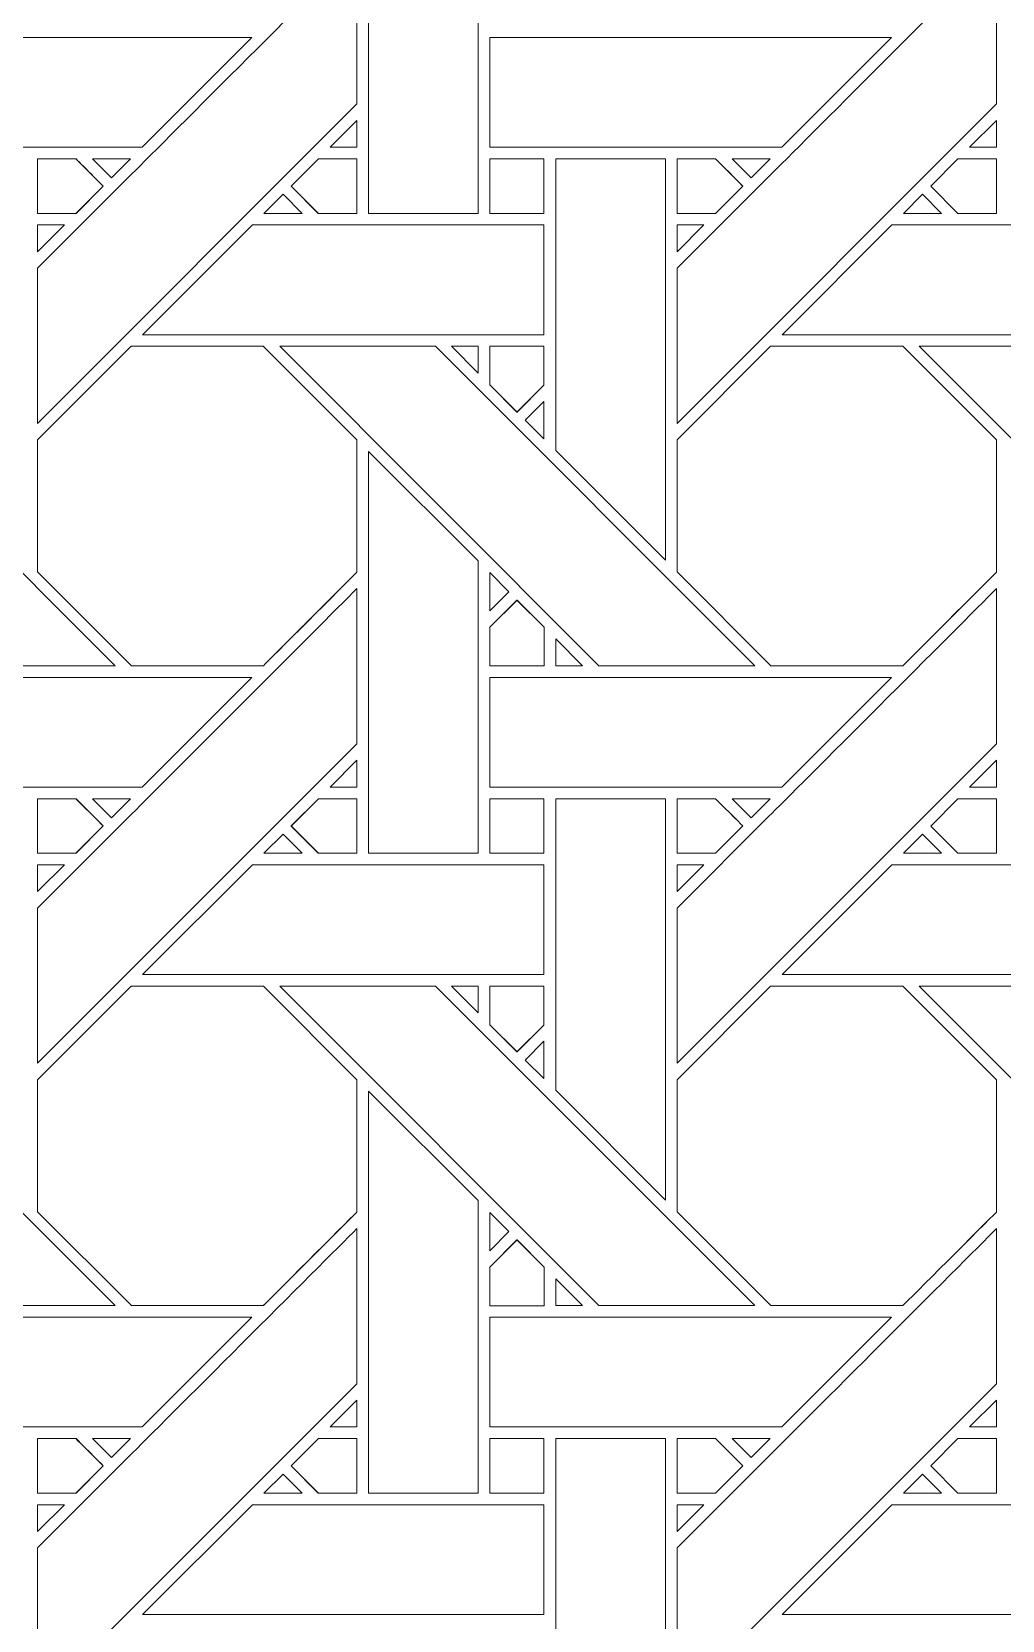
# Model space of a CAD drawing. Header units: inches. Extents: x 2.4 to 22.4, y -0.9 to 19.1.
# Drawn here: x 5.022 to 6.462, y 4.122 to 6.477 of the extents above; entities that cross this region are included whole.
import ezdxf

# ---------------------------------------------------------------- set-up
doc = ezdxf.new("R2010")
doc.units = ezdxf.units.IN
doc.header["$MEASUREMENT"] = 0
doc.layers.add('Design', color=7, linetype='Continuous', lineweight=0)

msp = doc.modelspace()

# ---------------------------------------------------------------- linework, layer by layer
at = {"layer": 'Design'}
for points, knots in [([(2.3829, 19.0948), (2.3829, 19.0948), (2.3829, -0.9052), (2.3829, -0.9052), (2.3829, -0.9052), (22.3829, -0.9052), (22.3829, -0.9052), (22.3829, -0.9052), (22.3829, 19.0948), (22.3829, 19.0948), (22.3829, 19.0948), (2.3829, 19.0948), (2.3829, 19.0948)], [0, 0, 0, 0, 1, 1, 1, 2, 2, 2, 3, 3, 3, 4, 4, 4, 4]), ([(3.3653, 18.1123), (3.3653, 18.1123), (3.3653, 0.0772), (3.3653, 0.0772), (3.3653, 0.0772), (21.4004, 0.0772), (21.4004, 0.0772), (21.4004, 0.0772), (21.4004, 18.1123), (21.4004, 18.1123), (21.4004, 18.1123), (3.3653, 18.1123), (3.3653, 18.1123)], [0, 0, 0, 0, 1, 1, 1, 2, 2, 2, 3, 3, 3, 4, 4, 4, 4]), ([(5.6841, 6.2082), (5.6841, 6.2082), (5.5214, 6.2082), (5.5214, 6.2082), (5.5214, 6.2082), (5.5214, 6.8041), (5.5214, 6.8041), (5.5214, 6.8041), (5.6841, 6.6419), (5.6841, 6.6419), (5.6841, 6.6419), (5.6841, 6.2082), (5.6841, 6.2082)], [0, 0, 0, 0, 1, 1, 1, 2, 2, 2, 3, 3, 3, 4, 4, 4, 4]), ([(5.1661, 6.2624), (5.2074, 6.3035), (5.4477, 6.5439), (5.5042, 6.6005), (5.5042, 6.6005), (5.5042, 6.3705), (5.5042, 6.3705), (5.5042, 6.3705), (5.0306, 5.8968), (5.0306, 5.8968), (5.0306, 5.8968), (5.0306, 6.1269), (5.0306, 6.1269), (5.0306, 6.1269), (5.1661, 6.2624), (5.1661, 6.2624)], [0, 0, 0, 0, 1, 1, 1, 2, 2, 2, 3, 3, 3, 4, 4, 4, 5, 5, 5, 5]), ([(6.1159, 6.2635), (6.1652, 6.3125), (6.3975, 6.545), (6.453, 6.6005), (6.453, 6.6005), (6.453, 6.3705), (6.453, 6.3705), (6.453, 6.3705), (5.9793, 5.8968), (5.9793, 5.8968), (5.9793, 5.8968), (5.9793, 6.1269), (5.9793, 6.1269), (5.9793, 6.1269), (6.1159, 6.2635), (6.1159, 6.2635)], [0, 0, 0, 0, 1, 1, 1, 2, 2, 2, 3, 3, 3, 4, 4, 4, 5, 5, 5, 5]), ([(4.7527, 6.3063), (4.7527, 6.3063), (4.7527, 6.469), (4.7527, 6.469), (4.7527, 6.469), (5.3484, 6.469), (5.3484, 6.469), (5.3484, 6.469), (5.1857, 6.3063), (5.1857, 6.3063), (5.1857, 6.3063), (4.7527, 6.3063), (4.7527, 6.3063)], [0, 0, 0, 0, 1, 1, 1, 2, 2, 2, 3, 3, 3, 4, 4, 4, 4]), ([(5.7015, 6.3063), (5.7015, 6.3063), (5.7015, 6.469), (5.7015, 6.469), (5.7015, 6.469), (6.2972, 6.469), (6.2972, 6.469), (6.2972, 6.469), (6.1344, 6.3063), (6.1344, 6.3063), (6.1344, 6.3063), (5.7015, 6.3063), (5.7015, 6.3063)], [0, 0, 0, 0, 1, 1, 1, 2, 2, 2, 3, 3, 3, 4, 4, 4, 4]), ([(5.4645, 6.3063), (5.4645, 6.3063), (5.5042, 6.3461), (5.5042, 6.3461), (5.5042, 6.3461), (5.5042, 6.3063), (5.5042, 6.3063), (5.5042, 6.3063), (5.4645, 6.3063), (5.4645, 6.3063)], [0, 0, 0, 0, 1, 1, 1, 2, 2, 2, 3, 3, 3, 3]), ([(6.4132, 6.3063), (6.4132, 6.3063), (6.453, 6.3461), (6.453, 6.3461), (6.453, 6.3461), (6.453, 6.3063), (6.453, 6.3063), (6.453, 6.3063), (6.4132, 6.3063), (6.4132, 6.3063)], [0, 0, 0, 0, 1, 1, 1, 2, 2, 2, 3, 3, 3, 3]), ([(5.0875, 6.289), (5.0926, 6.2839), (5.1234, 6.253), (5.1278, 6.2486), (5.1278, 6.2486), (5.0874, 6.2082), (5.0874, 6.2082), (5.0874, 6.2082), (5.0304, 6.2082), (5.0304, 6.2082), (5.0304, 6.2082), (5.0304, 6.289), (5.0304, 6.289), (5.0304, 6.289), (5.0875, 6.289), (5.0875, 6.289)], [0, 0, 0, 0, 1, 1, 1, 2, 2, 2, 3, 3, 3, 4, 4, 4, 5, 5, 5, 5]), ([(5.1136, 6.2631), (5.1136, 6.2631), (5.128, 6.2487), (5.128, 6.2487), (5.128, 6.2487), (5.0876, 6.2082), (5.0876, 6.2082), (5.0876, 6.2082), (5.0306, 6.2082), (5.0306, 6.2082), (5.0306, 6.2082), (5.0306, 6.289), (5.0306, 6.289), (5.0306, 6.289), (5.0876, 6.289), (5.0876, 6.289), (5.0933, 6.2834), (5.1039, 6.2728), (5.1136, 6.2631)], [0, 0, 0, 0, 1, 1, 1, 2, 2, 2, 3, 3, 3, 4, 4, 4, 5, 5, 5, 6, 6, 6, 6]), ([(5.112, 6.289), (5.112, 6.289), (5.1685, 6.289), (5.1685, 6.289), (5.1685, 6.289), (5.1402, 6.2608), (5.1402, 6.2608), (5.1402, 6.2608), (5.112, 6.289), (5.112, 6.289)], [0, 0, 0, 0, 1, 1, 1, 2, 2, 2, 3, 3, 3, 3]), ([(5.447, 6.2082), (5.447, 6.2082), (5.4066, 6.2486), (5.4066, 6.2486), (5.4066, 6.2486), (5.4471, 6.289), (5.4471, 6.289), (5.4471, 6.289), (5.5041, 6.289), (5.5041, 6.289), (5.5041, 6.289), (5.5041, 6.2082), (5.5041, 6.2082), (5.5041, 6.2082), (5.447, 6.2082), (5.447, 6.2082)], [0, 0, 0, 0, 1, 1, 1, 2, 2, 2, 3, 3, 3, 4, 4, 4, 5, 5, 5, 5]), ([(5.4068, 6.2486), (5.4068, 6.2486), (5.4472, 6.289), (5.4472, 6.289), (5.4472, 6.289), (5.5042, 6.289), (5.5042, 6.289), (5.5042, 6.289), (5.5042, 6.2082), (5.5042, 6.2082), (5.5042, 6.2082), (5.4471, 6.2082), (5.4471, 6.2082), (5.4471, 6.2082), (5.4068, 6.2486), (5.4068, 6.2486)], [0, 0, 0, 0, 1, 1, 1, 2, 2, 2, 3, 3, 3, 4, 4, 4, 5, 5, 5, 5]), ([(5.7014, 6.289), (5.7014, 6.289), (5.7816, 6.289), (5.7816, 6.289), (5.7816, 6.289), (5.7816, 6.2082), (5.7816, 6.2082), (5.7816, 6.2082), (5.7014, 6.2082), (5.7014, 6.2082), (5.7014, 6.2082), (5.7014, 6.289), (5.7014, 6.289)], [0, 0, 0, 0, 1, 1, 1, 2, 2, 2, 3, 3, 3, 4, 4, 4, 4]), ([(5.7816, 6.289), (5.7816, 6.289), (5.7816, 6.2082), (5.7816, 6.2082), (5.7816, 6.2082), (5.7014, 6.2082), (5.7014, 6.2082), (5.7014, 6.2082), (5.7014, 6.289), (5.7014, 6.289), (5.7014, 6.289), (5.7816, 6.289), (5.7816, 6.289)], [0, 0, 0, 0, 1, 1, 1, 2, 2, 2, 3, 3, 3, 4, 4, 4, 4]), ([(5.9622, 6.289), (5.9622, 6.289), (5.9622, 5.6939), (5.9622, 5.6939), (5.9622, 5.6939), (5.7992, 5.8568), (5.7992, 5.8568), (5.7992, 5.8568), (5.7992, 6.289), (5.7992, 6.289), (5.7992, 6.289), (5.9622, 6.289), (5.9622, 6.289)], [0, 0, 0, 0, 1, 1, 1, 2, 2, 2, 3, 3, 3, 4, 4, 4, 4]), ([(6.0363, 6.289), (6.0414, 6.2839), (6.0722, 6.2531), (6.0766, 6.2486), (6.0766, 6.2486), (6.0362, 6.2082), (6.0362, 6.2082), (6.0362, 6.2082), (5.9792, 6.2082), (5.9792, 6.2082), (5.9792, 6.2082), (5.9792, 6.289), (5.9792, 6.289), (5.9792, 6.289), (6.0363, 6.289), (6.0363, 6.289)], [0, 0, 0, 0, 1, 1, 1, 2, 2, 2, 3, 3, 3, 4, 4, 4, 5, 5, 5, 5]), ([(6.0608, 6.2645), (6.0668, 6.2586), (6.0725, 6.2528), (6.0766, 6.2486), (6.0766, 6.2486), (6.0362, 6.2082), (6.0362, 6.2082), (6.0362, 6.2082), (5.9792, 6.2082), (5.9792, 6.2082), (5.9792, 6.2082), (5.9792, 6.289), (5.9792, 6.289), (5.9792, 6.289), (6.0363, 6.289), (6.0363, 6.289), (6.0417, 6.2837), (6.0516, 6.2738), (6.0608, 6.2645)], [0, 0, 0, 0, 1, 1, 1, 2, 2, 2, 3, 3, 3, 4, 4, 4, 5, 5, 5, 6, 6, 6, 6]), ([(6.0607, 6.289), (6.0607, 6.289), (6.1172, 6.289), (6.1172, 6.289), (6.1172, 6.289), (6.0889, 6.2608), (6.0889, 6.2608), (6.0889, 6.2608), (6.0607, 6.289), (6.0607, 6.289)], [0, 0, 0, 0, 1, 1, 1, 2, 2, 2, 3, 3, 3, 3]), ([(6.3958, 6.2082), (6.3958, 6.2082), (6.3554, 6.2486), (6.3554, 6.2486), (6.3554, 6.2486), (6.3959, 6.289), (6.3959, 6.289), (6.3959, 6.289), (6.4529, 6.289), (6.4529, 6.289), (6.4529, 6.289), (6.4529, 6.2082), (6.4529, 6.2082), (6.4529, 6.2082), (6.3958, 6.2082), (6.3958, 6.2082)], [0, 0, 0, 0, 1, 1, 1, 2, 2, 2, 3, 3, 3, 4, 4, 4, 5, 5, 5, 5]), ([(6.3554, 6.2486), (6.3554, 6.2486), (6.3959, 6.289), (6.3959, 6.289), (6.3959, 6.289), (6.4529, 6.289), (6.4529, 6.289), (6.4529, 6.289), (6.4529, 6.2082), (6.4529, 6.2082), (6.4529, 6.2082), (6.3958, 6.2082), (6.3958, 6.2082), (6.3958, 6.2082), (6.3554, 6.2486), (6.3554, 6.2486)], [0, 0, 0, 0, 1, 1, 1, 2, 2, 2, 3, 3, 3, 4, 4, 4, 5, 5, 5, 5]), ([(5.4229, 6.2082), (5.4229, 6.2082), (5.3664, 6.2082), (5.3664, 6.2082), (5.3664, 6.2082), (5.3947, 6.2365), (5.3947, 6.2365), (5.3947, 6.2365), (5.4229, 6.2082), (5.4229, 6.2082)], [0, 0, 0, 0, 1, 1, 1, 2, 2, 2, 3, 3, 3, 3]), ([(6.3716, 6.2082), (6.3716, 6.2082), (6.3151, 6.2082), (6.3151, 6.2082), (6.3151, 6.2082), (6.3434, 6.2365), (6.3434, 6.2365), (6.3434, 6.2365), (6.3716, 6.2082), (6.3716, 6.2082)], [0, 0, 0, 0, 1, 1, 1, 2, 2, 2, 3, 3, 3, 3]), ([(5.0704, 6.1911), (5.0704, 6.1911), (5.0306, 6.1513), (5.0306, 6.1513), (5.0306, 6.1513), (5.0306, 6.1911), (5.0306, 6.1911), (5.0306, 6.1911), (5.0704, 6.1911), (5.0704, 6.1911)], [0, 0, 0, 0, 1, 1, 1, 2, 2, 2, 3, 3, 3, 3]), ([(5.3493, 6.1911), (5.3493, 6.1911), (5.7817, 6.1911), (5.7817, 6.1911), (5.7817, 6.1911), (5.7817, 6.0283), (5.7817, 6.0283), (5.7817, 6.0283), (5.1864, 6.0283), (5.1864, 6.0283), (5.1864, 6.0283), (5.3493, 6.1911), (5.3493, 6.1911)], [0, 0, 0, 0, 1, 1, 1, 2, 2, 2, 3, 3, 3, 4, 4, 4, 4]), ([(6.0191, 6.1911), (6.0191, 6.1911), (5.9793, 6.1513), (5.9793, 6.1513), (5.9793, 6.1513), (5.9793, 6.1911), (5.9793, 6.1911), (5.9793, 6.1911), (6.0191, 6.1911), (6.0191, 6.1911)], [0, 0, 0, 0, 1, 1, 1, 2, 2, 2, 3, 3, 3, 3]), ([(6.298, 6.1911), (6.298, 6.1911), (6.7304, 6.1911), (6.7304, 6.1911), (6.7304, 6.1911), (6.7304, 6.0283), (6.7304, 6.0283), (6.7304, 6.0283), (6.1351, 6.0283), (6.1351, 6.0283), (6.1351, 6.0283), (6.298, 6.1911), (6.298, 6.1911)], [0, 0, 0, 0, 1, 1, 1, 2, 2, 2, 3, 3, 3, 4, 4, 4, 4]), ([(4.6719, 6.0112), (4.6719, 6.0112), (5.1456, 5.5375), (5.1456, 5.5375), (5.1456, 5.5375), (4.9145, 5.5375), (4.9145, 5.5375), (4.9145, 5.5375), (4.441, 6.0112), (4.441, 6.0112), (4.441, 6.0112), (4.6719, 6.0112), (4.6719, 6.0112)], [0, 0, 0, 0, 1, 1, 1, 2, 2, 2, 3, 3, 3, 4, 4, 4, 4]), ([(5.1692, 6.0111), (5.1692, 6.0111), (5.3654, 6.0111), (5.3654, 6.0111), (5.3654, 6.0111), (5.5041, 5.8724), (5.5041, 5.8724), (5.5041, 5.8724), (5.5041, 5.6762), (5.5041, 5.6762), (5.4863, 5.6582), (5.3745, 5.5465), (5.3655, 5.5375), (5.3655, 5.5375), (5.1698, 5.5375), (5.1698, 5.5375), (5.1698, 5.5375), (5.0304, 5.6767), (5.0304, 5.6767), (5.0304, 5.6767), (5.0304, 5.8724), (5.0304, 5.8724), (5.0304, 5.8724), (5.1692, 6.0111), (5.1692, 6.0111)], [0, 0, 0, 0, 1, 1, 1, 2, 2, 2, 3, 3, 3, 4, 4, 4, 5, 5, 5, 6, 6, 6, 7, 7, 7, 8, 8, 8, 8]), ([(5.0306, 5.8724), (5.0306, 5.8724), (5.1692, 6.0111), (5.1692, 6.0111), (5.1692, 6.0111), (5.3654, 6.0111), (5.3654, 6.0111), (5.3654, 6.0111), (5.5042, 5.8724), (5.5042, 5.8724), (5.5042, 5.8724), (5.5042, 5.6762), (5.5042, 5.6762), (5.486, 5.6578), (5.3742, 5.5462), (5.3655, 5.5375), (5.3655, 5.5375), (5.1698, 5.5375), (5.1698, 5.5375), (5.1698, 5.5375), (5.0306, 5.6767), (5.0306, 5.6767), (5.0306, 5.6767), (5.0306, 5.8724), (5.0306, 5.8724)], [0, 0, 0, 0, 1, 1, 1, 2, 2, 2, 3, 3, 3, 4, 4, 4, 5, 5, 5, 6, 6, 6, 7, 7, 7, 8, 8, 8, 8]), ([(5.6207, 6.0112), (5.6207, 6.0112), (6.0943, 5.5375), (6.0943, 5.5375), (6.0943, 5.5375), (5.8633, 5.5375), (5.8633, 5.5375), (5.8633, 5.5375), (5.3897, 6.0112), (5.3897, 6.0112), (5.3897, 6.0112), (5.6207, 6.0112), (5.6207, 6.0112)], [0, 0, 0, 0, 1, 1, 1, 2, 2, 2, 3, 3, 3, 4, 4, 4, 4]), ([(5.6842, 6.0111), (5.6842, 6.0111), (5.6842, 5.9713), (5.6842, 5.9713), (5.6842, 5.9713), (5.6448, 6.0111), (5.6448, 6.0111), (5.6448, 6.0111), (5.6842, 6.0111), (5.6842, 6.0111)], [0, 0, 0, 0, 1, 1, 1, 2, 2, 2, 3, 3, 3, 3]), ([(5.7816, 6.0111), (5.7816, 6.0111), (5.7816, 5.9535), (5.7816, 5.9535), (5.7816, 5.9535), (5.7416, 5.9136), (5.7416, 5.9136), (5.7416, 5.9136), (5.7013, 5.9539), (5.7013, 5.9539), (5.7013, 5.9539), (5.7013, 6.0111), (5.7013, 6.0111), (5.7013, 6.0111), (5.7816, 6.0111), (5.7816, 6.0111)], [0, 0, 0, 0, 1, 1, 1, 2, 2, 2, 3, 3, 3, 4, 4, 4, 5, 5, 5, 5]), ([(5.7418, 5.9136), (5.7418, 5.9136), (5.7013, 5.9539), (5.7013, 5.9539), (5.7013, 5.9539), (5.7013, 6.0111), (5.7013, 6.0111), (5.7013, 6.0111), (5.7816, 6.0111), (5.7816, 6.0111), (5.7816, 6.0111), (5.7816, 5.9535), (5.7816, 5.9535), (5.7816, 5.9535), (5.7418, 5.9136), (5.7418, 5.9136)], [0, 0, 0, 0, 1, 1, 1, 2, 2, 2, 3, 3, 3, 4, 4, 4, 5, 5, 5, 5]), ([(6.1179, 6.0111), (6.1179, 6.0111), (6.3142, 6.0111), (6.3142, 6.0111), (6.3142, 6.0111), (6.4529, 5.8724), (6.4529, 5.8724), (6.4529, 5.8724), (6.4529, 5.6762), (6.4529, 5.6762), (6.4351, 5.6582), (6.3232, 5.5465), (6.3142, 5.5375), (6.3142, 5.5375), (6.1185, 5.5375), (6.1185, 5.5375), (6.1185, 5.5375), (5.9792, 5.6767), (5.9792, 5.6767), (5.9792, 5.6767), (5.9792, 5.8724), (5.9792, 5.8724), (5.9792, 5.8724), (6.1179, 6.0111), (6.1179, 6.0111)], [0, 0, 0, 0, 1, 1, 1, 2, 2, 2, 3, 3, 3, 4, 4, 4, 5, 5, 5, 6, 6, 6, 7, 7, 7, 8, 8, 8, 8]), ([(5.9792, 5.8724), (5.9792, 5.8724), (6.1179, 6.0111), (6.1179, 6.0111), (6.1179, 6.0111), (6.3142, 6.0111), (6.3142, 6.0111), (6.3142, 6.0111), (6.4529, 5.8724), (6.4529, 5.8724), (6.4529, 5.8724), (6.4529, 5.6762), (6.4529, 5.6762), (6.435, 5.6582), (6.3231, 5.5464), (6.3142, 5.5375), (6.3142, 5.5375), (6.1185, 5.5375), (6.1185, 5.5375), (6.1185, 5.5375), (5.9792, 5.6767), (5.9792, 5.6767), (5.9792, 5.6767), (5.9792, 5.8724), (5.9792, 5.8724)], [0, 0, 0, 0, 1, 1, 1, 2, 2, 2, 3, 3, 3, 4, 4, 4, 5, 5, 5, 6, 6, 6, 7, 7, 7, 8, 8, 8, 8]), ([(6.5694, 6.0112), (6.5694, 6.0112), (7.043, 5.5375), (7.043, 5.5375), (7.043, 5.5375), (6.812, 5.5375), (6.812, 5.5375), (6.812, 5.5375), (6.3385, 6.0112), (6.3385, 6.0112), (6.3385, 6.0112), (6.5694, 6.0112), (6.5694, 6.0112)], [0, 0, 0, 0, 1, 1, 1, 2, 2, 2, 3, 3, 3, 4, 4, 4, 4]), ([(5.7817, 5.9293), (5.7817, 5.9293), (5.7817, 5.8741), (5.7817, 5.8741), (5.7817, 5.8741), (5.7539, 5.9015), (5.7539, 5.9015), (5.7539, 5.9015), (5.7817, 5.9293), (5.7817, 5.9293)], [0, 0, 0, 0, 1, 1, 1, 2, 2, 2, 3, 3, 3, 3]), ([(5.6841, 5.2595), (5.6841, 5.2595), (5.5214, 5.2595), (5.5214, 5.2595), (5.5214, 5.2595), (5.5214, 5.8553), (5.5214, 5.8553), (5.5214, 5.8553), (5.6841, 5.6932), (5.6841, 5.6932), (5.6841, 5.6932), (5.6841, 5.2595), (5.6841, 5.2595)], [0, 0, 0, 0, 1, 1, 1, 2, 2, 2, 3, 3, 3, 4, 4, 4, 4]), ([(5.7015, 5.6189), (5.7015, 5.6189), (5.7015, 5.6757), (5.7015, 5.6757), (5.7015, 5.6757), (5.7296, 5.6471), (5.7296, 5.6471), (5.7296, 5.6471), (5.7015, 5.6189), (5.7015, 5.6189)], [0, 0, 0, 0, 1, 1, 1, 2, 2, 2, 3, 3, 3, 3]), ([(5.1661, 5.3136), (5.2074, 5.3548), (5.4477, 5.5952), (5.5042, 5.6518), (5.5042, 5.6518), (5.5042, 5.4217), (5.5042, 5.4217), (5.5042, 5.4217), (5.0306, 4.9481), (5.0306, 4.9481), (5.0306, 4.9481), (5.0306, 5.1782), (5.0306, 5.1782), (5.0306, 5.1782), (5.1661, 5.3136), (5.1661, 5.3136)], [0, 0, 0, 0, 1, 1, 1, 2, 2, 2, 3, 3, 3, 4, 4, 4, 5, 5, 5, 5]), ([(5.7013, 5.5372), (5.7013, 5.5372), (5.7013, 5.5945), (5.7013, 5.5945), (5.7013, 5.5945), (5.7416, 5.6348), (5.7416, 5.6348), (5.7416, 5.6348), (5.782, 5.5945), (5.782, 5.5945), (5.782, 5.5945), (5.782, 5.5372), (5.782, 5.5372), (5.782, 5.5372), (5.7013, 5.5372), (5.7013, 5.5372)], [0, 0, 0, 0, 1, 1, 1, 2, 2, 2, 3, 3, 3, 4, 4, 4, 5, 5, 5, 5]), ([(5.7418, 5.6349), (5.7418, 5.6349), (5.7821, 5.5946), (5.7821, 5.5946), (5.7821, 5.5946), (5.7821, 5.5373), (5.7821, 5.5373), (5.7821, 5.5373), (5.7015, 5.5373), (5.7015, 5.5373), (5.7015, 5.5373), (5.7015, 5.5946), (5.7015, 5.5946), (5.7015, 5.5946), (5.7418, 5.6349), (5.7418, 5.6349)], [0, 0, 0, 0, 1, 1, 1, 2, 2, 2, 3, 3, 3, 4, 4, 4, 5, 5, 5, 5]), ([(6.1154, 5.3142), (6.1567, 5.3553), (6.3965, 5.5953), (6.453, 5.6518), (6.453, 5.6518), (6.453, 5.4217), (6.453, 5.4217), (6.453, 5.4217), (5.9793, 4.9481), (5.9793, 4.9481), (5.9793, 4.9481), (5.9793, 5.1782), (5.9793, 5.1782), (5.9793, 5.1782), (6.1154, 5.3142), (6.1154, 5.3142)], [0, 0, 0, 0, 1, 1, 1, 2, 2, 2, 3, 3, 3, 4, 4, 4, 5, 5, 5, 5]), ([(5.7994, 5.5375), (5.7994, 5.5375), (5.7994, 5.5773), (5.7994, 5.5773), (5.7994, 5.5773), (5.8391, 5.5375), (5.8391, 5.5375), (5.8391, 5.5375), (5.7994, 5.5375), (5.7994, 5.5375)], [0, 0, 0, 0, 1, 1, 1, 2, 2, 2, 3, 3, 3, 3]), ([(4.7527, 5.3576), (4.7527, 5.3576), (4.7527, 5.5202), (4.7527, 5.5202), (4.7527, 5.5202), (5.3484, 5.5202), (5.3484, 5.5202), (5.3484, 5.5202), (5.1857, 5.3576), (5.1857, 5.3576), (5.1857, 5.3576), (4.7527, 5.3576), (4.7527, 5.3576)], [0, 0, 0, 0, 1, 1, 1, 2, 2, 2, 3, 3, 3, 4, 4, 4, 4]), ([(5.7015, 5.3576), (5.7015, 5.3576), (5.7015, 5.5202), (5.7015, 5.5202), (5.7015, 5.5202), (6.2972, 5.5202), (6.2972, 5.5202), (6.2972, 5.5202), (6.1344, 5.3576), (6.1344, 5.3576), (6.1344, 5.3576), (5.7015, 5.3576), (5.7015, 5.3576)], [0, 0, 0, 0, 1, 1, 1, 2, 2, 2, 3, 3, 3, 4, 4, 4, 4]), ([(5.4645, 5.3576), (5.4645, 5.3576), (5.5042, 5.3973), (5.5042, 5.3973), (5.5042, 5.3973), (5.5042, 5.3576), (5.5042, 5.3576), (5.5042, 5.3576), (5.4645, 5.3576), (5.4645, 5.3576)], [0, 0, 0, 0, 1, 1, 1, 2, 2, 2, 3, 3, 3, 3]), ([(6.4132, 5.3576), (6.4132, 5.3576), (6.453, 5.3973), (6.453, 5.3973), (6.453, 5.3973), (6.453, 5.3576), (6.453, 5.3576), (6.453, 5.3576), (6.4132, 5.3576), (6.4132, 5.3576)], [0, 0, 0, 0, 1, 1, 1, 2, 2, 2, 3, 3, 3, 3]), ([(5.0875, 5.3402), (5.0926, 5.3351), (5.1234, 5.3043), (5.1278, 5.2999), (5.1278, 5.2999), (5.0874, 5.2595), (5.0874, 5.2595), (5.0874, 5.2595), (5.0304, 5.2595), (5.0304, 5.2595), (5.0304, 5.2595), (5.0304, 5.3402), (5.0304, 5.3402), (5.0304, 5.3402), (5.0875, 5.3402), (5.0875, 5.3402)], [0, 0, 0, 0, 1, 1, 1, 2, 2, 2, 3, 3, 3, 4, 4, 4, 5, 5, 5, 5]), ([(5.1121, 5.3158), (5.1121, 5.3158), (5.128, 5.2999), (5.128, 5.2999), (5.128, 5.2999), (5.0876, 5.2595), (5.0876, 5.2595), (5.0876, 5.2595), (5.0306, 5.2595), (5.0306, 5.2595), (5.0306, 5.2595), (5.0306, 5.3403), (5.0306, 5.3403), (5.0306, 5.3403), (5.0876, 5.3403), (5.0876, 5.3403), (5.093, 5.335), (5.1028, 5.3251), (5.1121, 5.3158)], [0, 0, 0, 0, 1, 1, 1, 2, 2, 2, 3, 3, 3, 4, 4, 4, 5, 5, 5, 6, 6, 6, 6]), ([(5.112, 5.3403), (5.112, 5.3403), (5.1685, 5.3403), (5.1685, 5.3403), (5.1685, 5.3403), (5.1402, 5.3121), (5.1402, 5.3121), (5.1402, 5.3121), (5.112, 5.3403), (5.112, 5.3403)], [0, 0, 0, 0, 1, 1, 1, 2, 2, 2, 3, 3, 3, 3]), ([(5.447, 5.2594), (5.447, 5.2594), (5.4066, 5.2998), (5.4066, 5.2998), (5.4066, 5.2998), (5.4471, 5.3402), (5.4471, 5.3402), (5.4471, 5.3402), (5.5041, 5.3402), (5.5041, 5.3402), (5.5041, 5.3402), (5.5041, 5.2594), (5.5041, 5.2594), (5.5041, 5.2594), (5.447, 5.2594), (5.447, 5.2594)], [0, 0, 0, 0, 1, 1, 1, 2, 2, 2, 3, 3, 3, 4, 4, 4, 5, 5, 5, 5]), ([(5.4068, 5.2999), (5.4068, 5.2999), (5.4472, 5.3403), (5.4472, 5.3403), (5.4472, 5.3403), (5.5042, 5.3403), (5.5042, 5.3403), (5.5042, 5.3403), (5.5042, 5.2595), (5.5042, 5.2595), (5.5042, 5.2595), (5.4471, 5.2595), (5.4471, 5.2595), (5.4471, 5.2595), (5.4068, 5.2999), (5.4068, 5.2999)], [0, 0, 0, 0, 1, 1, 1, 2, 2, 2, 3, 3, 3, 4, 4, 4, 5, 5, 5, 5]), ([(5.7013, 5.3402), (5.7013, 5.3402), (5.7816, 5.3402), (5.7816, 5.3402), (5.7816, 5.3402), (5.7816, 5.2594), (5.7816, 5.2594), (5.7816, 5.2594), (5.7013, 5.2594), (5.7013, 5.2594), (5.7013, 5.2594), (5.7013, 5.3402), (5.7013, 5.3402)], [0, 0, 0, 0, 1, 1, 1, 2, 2, 2, 3, 3, 3, 4, 4, 4, 4]), ([(5.7817, 5.3403), (5.7817, 5.3403), (5.7817, 5.2595), (5.7817, 5.2595), (5.7817, 5.2595), (5.7015, 5.2595), (5.7015, 5.2595), (5.7015, 5.2595), (5.7015, 5.3403), (5.7015, 5.3403), (5.7015, 5.3403), (5.7817, 5.3403), (5.7817, 5.3403)], [0, 0, 0, 0, 1, 1, 1, 2, 2, 2, 3, 3, 3, 4, 4, 4, 4]), ([(5.9622, 5.3403), (5.9622, 5.3403), (5.9622, 4.7452), (5.9622, 4.7452), (5.9622, 4.7452), (5.7992, 4.9081), (5.7992, 4.9081), (5.7992, 4.9081), (5.7992, 5.3403), (5.7992, 5.3403), (5.7992, 5.3403), (5.9622, 5.3403), (5.9622, 5.3403)], [0, 0, 0, 0, 1, 1, 1, 2, 2, 2, 3, 3, 3, 4, 4, 4, 4]), ([(6.0363, 5.3403), (6.0414, 5.3351), (6.0722, 5.3043), (6.0766, 5.2999), (6.0766, 5.2999), (6.0362, 5.2595), (6.0362, 5.2595), (6.0362, 5.2595), (5.9792, 5.2595), (5.9792, 5.2595), (5.9792, 5.2595), (5.9792, 5.3403), (5.9792, 5.3403), (5.9792, 5.3403), (6.0363, 5.3403), (6.0363, 5.3403)], [0, 0, 0, 0, 1, 1, 1, 2, 2, 2, 3, 3, 3, 4, 4, 4, 5, 5, 5, 5]), ([(6.0766, 5.2999), (6.0766, 5.2999), (6.0362, 5.2595), (6.0362, 5.2595), (6.0362, 5.2595), (5.9792, 5.2595), (5.9792, 5.2595), (5.9792, 5.2595), (5.9792, 5.3403), (5.9792, 5.3403), (5.9792, 5.3403), (6.0363, 5.3403), (6.0363, 5.3403), (6.0416, 5.335), (6.0724, 5.3042), (6.0766, 5.2999)], [0, 0, 0, 0, 1, 1, 1, 2, 2, 2, 3, 3, 3, 4, 4, 4, 5, 5, 5, 5]), ([(6.0607, 5.3403), (6.0607, 5.3403), (6.1172, 5.3403), (6.1172, 5.3403), (6.1172, 5.3403), (6.0889, 5.3121), (6.0889, 5.3121), (6.0889, 5.3121), (6.0607, 5.3403), (6.0607, 5.3403)], [0, 0, 0, 0, 1, 1, 1, 2, 2, 2, 3, 3, 3, 3]), ([(6.3958, 5.2595), (6.3958, 5.2595), (6.3554, 5.2998), (6.3554, 5.2998), (6.3554, 5.2998), (6.3959, 5.3403), (6.3959, 5.3403), (6.3959, 5.3403), (6.4529, 5.3403), (6.4529, 5.3403), (6.4529, 5.3403), (6.4529, 5.2595), (6.4529, 5.2595), (6.4529, 5.2595), (6.3958, 5.2595), (6.3958, 5.2595)], [0, 0, 0, 0, 1, 1, 1, 2, 2, 2, 3, 3, 3, 4, 4, 4, 5, 5, 5, 5]), ([(6.3554, 5.2998), (6.3554, 5.2998), (6.3959, 5.3403), (6.3959, 5.3403), (6.3959, 5.3403), (6.4529, 5.3403), (6.4529, 5.3403), (6.4529, 5.3403), (6.4529, 5.2595), (6.4529, 5.2595), (6.4529, 5.2595), (6.3958, 5.2595), (6.3958, 5.2595), (6.3958, 5.2595), (6.3554, 5.2998), (6.3554, 5.2998)], [0, 0, 0, 0, 1, 1, 1, 2, 2, 2, 3, 3, 3, 4, 4, 4, 5, 5, 5, 5]), ([(5.4229, 5.2595), (5.4229, 5.2595), (5.3664, 5.2595), (5.3664, 5.2595), (5.3664, 5.2595), (5.3947, 5.2878), (5.3947, 5.2878), (5.3947, 5.2878), (5.4229, 5.2595), (5.4229, 5.2595)], [0, 0, 0, 0, 1, 1, 1, 2, 2, 2, 3, 3, 3, 3]), ([(6.3716, 5.2595), (6.3716, 5.2595), (6.3151, 5.2595), (6.3151, 5.2595), (6.3151, 5.2595), (6.3434, 5.2878), (6.3434, 5.2878), (6.3434, 5.2878), (6.3716, 5.2595), (6.3716, 5.2595)], [0, 0, 0, 0, 1, 1, 1, 2, 2, 2, 3, 3, 3, 3]), ([(5.0704, 5.2424), (5.0704, 5.2424), (5.0306, 5.2025), (5.0306, 5.2025), (5.0306, 5.2025), (5.0306, 5.2424), (5.0306, 5.2424), (5.0306, 5.2424), (5.0704, 5.2424), (5.0704, 5.2424)], [0, 0, 0, 0, 1, 1, 1, 2, 2, 2, 3, 3, 3, 3]), ([(5.3493, 5.2424), (5.3493, 5.2424), (5.7817, 5.2424), (5.7817, 5.2424), (5.7817, 5.2424), (5.7817, 5.0795), (5.7817, 5.0795), (5.7817, 5.0795), (5.1864, 5.0795), (5.1864, 5.0795), (5.1864, 5.0795), (5.3493, 5.2424), (5.3493, 5.2424)], [0, 0, 0, 0, 1, 1, 1, 2, 2, 2, 3, 3, 3, 4, 4, 4, 4]), ([(6.0191, 5.2424), (6.0191, 5.2424), (5.9793, 5.2025), (5.9793, 5.2025), (5.9793, 5.2025), (5.9793, 5.2424), (5.9793, 5.2424), (5.9793, 5.2424), (6.0191, 5.2424), (6.0191, 5.2424)], [0, 0, 0, 0, 1, 1, 1, 2, 2, 2, 3, 3, 3, 3]), ([(6.298, 5.2424), (6.298, 5.2424), (6.7304, 5.2424), (6.7304, 5.2424), (6.7304, 5.2424), (6.7304, 5.0795), (6.7304, 5.0795), (6.7304, 5.0795), (6.1351, 5.0795), (6.1351, 5.0795), (6.1351, 5.0795), (6.298, 5.2424), (6.298, 5.2424)], [0, 0, 0, 0, 1, 1, 1, 2, 2, 2, 3, 3, 3, 4, 4, 4, 4]), ([(4.6719, 5.0624), (4.6719, 5.0624), (5.1456, 4.5888), (5.1456, 4.5888), (5.1456, 4.5888), (4.9146, 4.5888), (4.9146, 4.5888), (4.9146, 4.5888), (4.441, 5.0624), (4.441, 5.0624), (4.441, 5.0624), (4.6719, 5.0624), (4.6719, 5.0624)], [0, 0, 0, 0, 1, 1, 1, 2, 2, 2, 3, 3, 3, 4, 4, 4, 4]), ([(5.1692, 5.0624), (5.1692, 5.0624), (5.3655, 5.0624), (5.3655, 5.0624), (5.3655, 5.0624), (5.5041, 4.9236), (5.5041, 4.9236), (5.5041, 4.9236), (5.5041, 4.7274), (5.5041, 4.7274), (5.4863, 4.7095), (5.3744, 4.5977), (5.3654, 4.5887), (5.3654, 4.5887), (5.1697, 4.5887), (5.1697, 4.5887), (5.1697, 4.5887), (5.0304, 4.728), (5.0304, 4.728), (5.0304, 4.728), (5.0304, 4.9236), (5.0304, 4.9236), (5.0304, 4.9236), (5.1692, 5.0624), (5.1692, 5.0624)], [0, 0, 0, 0, 1, 1, 1, 2, 2, 2, 3, 3, 3, 4, 4, 4, 5, 5, 5, 6, 6, 6, 7, 7, 7, 8, 8, 8, 8]), ([(5.0306, 4.9237), (5.0306, 4.9237), (5.1692, 5.0624), (5.1692, 5.0624), (5.1692, 5.0624), (5.3655, 5.0624), (5.3655, 5.0624), (5.3655, 5.0624), (5.5042, 4.9237), (5.5042, 4.9237), (5.5042, 4.9237), (5.5042, 4.7275), (5.5042, 4.7275), (5.486, 4.7091), (5.3742, 4.5975), (5.3655, 4.5888), (5.3655, 4.5888), (5.1698, 4.5888), (5.1698, 4.5888), (5.1698, 4.5888), (5.0306, 4.728), (5.0306, 4.728), (5.0306, 4.728), (5.0306, 4.9237), (5.0306, 4.9237)], [0, 0, 0, 0, 1, 1, 1, 2, 2, 2, 3, 3, 3, 4, 4, 4, 5, 5, 5, 6, 6, 6, 7, 7, 7, 8, 8, 8, 8]), ([(5.6207, 5.0624), (5.6207, 5.0624), (6.0943, 4.5888), (6.0943, 4.5888), (6.0943, 4.5888), (5.8633, 4.5888), (5.8633, 4.5888), (5.8633, 4.5888), (5.3897, 5.0624), (5.3897, 5.0624), (5.3897, 5.0624), (5.6207, 5.0624), (5.6207, 5.0624)], [0, 0, 0, 0, 1, 1, 1, 2, 2, 2, 3, 3, 3, 4, 4, 4, 4]), ([(5.6842, 5.0624), (5.6842, 5.0624), (5.6842, 5.0226), (5.6842, 5.0226), (5.6842, 5.0226), (5.6448, 5.0624), (5.6448, 5.0624), (5.6448, 5.0624), (5.6842, 5.0624), (5.6842, 5.0624)], [0, 0, 0, 0, 1, 1, 1, 2, 2, 2, 3, 3, 3, 3]), ([(5.7816, 5.0624), (5.7816, 5.0624), (5.7816, 5.0048), (5.7816, 5.0048), (5.7816, 5.0048), (5.7416, 4.9648), (5.7416, 4.9648), (5.7416, 4.9648), (5.7013, 5.0052), (5.7013, 5.0052), (5.7013, 5.0052), (5.7013, 5.0624), (5.7013, 5.0624), (5.7013, 5.0624), (5.7816, 5.0624), (5.7816, 5.0624)], [0, 0, 0, 0, 1, 1, 1, 2, 2, 2, 3, 3, 3, 4, 4, 4, 5, 5, 5, 5]), ([(5.7418, 4.9649), (5.7418, 4.9649), (5.7014, 5.0052), (5.7014, 5.0052), (5.7014, 5.0052), (5.7014, 5.0624), (5.7014, 5.0624), (5.7014, 5.0624), (5.7817, 5.0624), (5.7817, 5.0624), (5.7817, 5.0624), (5.7817, 5.0048), (5.7817, 5.0048), (5.7817, 5.0048), (5.7418, 4.9649), (5.7418, 4.9649)], [0, 0, 0, 0, 1, 1, 1, 2, 2, 2, 3, 3, 3, 4, 4, 4, 5, 5, 5, 5]), ([(6.1179, 5.0624), (6.1179, 5.0624), (6.3142, 5.0624), (6.3142, 5.0624), (6.3142, 5.0624), (6.4529, 4.9237), (6.4529, 4.9237), (6.4529, 4.9237), (6.4529, 4.7274), (6.4529, 4.7274), (6.4351, 4.7095), (6.3232, 4.5978), (6.3142, 4.5888), (6.3142, 4.5888), (6.1185, 4.5888), (6.1185, 4.5888), (6.1185, 4.5888), (5.9792, 4.728), (5.9792, 4.728), (5.9792, 4.728), (5.9792, 4.9237), (5.9792, 4.9237), (5.9792, 4.9237), (6.1179, 5.0624), (6.1179, 5.0624)], [0, 0, 0, 0, 1, 1, 1, 2, 2, 2, 3, 3, 3, 4, 4, 4, 5, 5, 5, 6, 6, 6, 7, 7, 7, 8, 8, 8, 8]), ([(5.9792, 4.9237), (5.9792, 4.9237), (6.1179, 5.0624), (6.1179, 5.0624), (6.1179, 5.0624), (6.3142, 5.0624), (6.3142, 5.0624), (6.3142, 5.0624), (6.4529, 4.9237), (6.4529, 4.9237), (6.4529, 4.9237), (6.4529, 4.7274), (6.4529, 4.7274), (6.4352, 4.7096), (6.3232, 4.5978), (6.3142, 4.5888), (6.3142, 4.5888), (6.1185, 4.5888), (6.1185, 4.5888), (6.1185, 4.5888), (5.9792, 4.728), (5.9792, 4.728), (5.9792, 4.728), (5.9792, 4.9237), (5.9792, 4.9237)], [0, 0, 0, 0, 1, 1, 1, 2, 2, 2, 3, 3, 3, 4, 4, 4, 5, 5, 5, 6, 6, 6, 7, 7, 7, 8, 8, 8, 8]), ([(6.5694, 5.0624), (6.5694, 5.0624), (7.043, 4.5888), (7.043, 4.5888), (7.043, 4.5888), (6.812, 4.5888), (6.812, 4.5888), (6.812, 4.5888), (6.3385, 5.0624), (6.3385, 5.0624), (6.3385, 5.0624), (6.5694, 5.0624), (6.5694, 5.0624)], [0, 0, 0, 0, 1, 1, 1, 2, 2, 2, 3, 3, 3, 4, 4, 4, 4]), ([(5.7817, 4.9806), (5.7817, 4.9806), (5.7817, 4.9254), (5.7817, 4.9254), (5.7817, 4.9254), (5.7539, 4.9528), (5.7539, 4.9528), (5.7539, 4.9528), (5.7817, 4.9806), (5.7817, 4.9806)], [0, 0, 0, 0, 1, 1, 1, 2, 2, 2, 3, 3, 3, 3]), ([(5.6841, 4.3108), (5.6841, 4.3108), (5.5214, 4.3108), (5.5214, 4.3108), (5.5214, 4.3108), (5.5214, 4.9066), (5.5214, 4.9066), (5.5214, 4.9066), (5.6841, 4.7445), (5.6841, 4.7445), (5.6841, 4.7445), (5.6841, 4.3108), (5.6841, 4.3108)], [0, 0, 0, 0, 1, 1, 1, 2, 2, 2, 3, 3, 3, 4, 4, 4, 4]), ([(5.7015, 4.6702), (5.7015, 4.6702), (5.7015, 4.727), (5.7015, 4.727), (5.7015, 4.727), (5.7296, 4.6984), (5.7296, 4.6984), (5.7296, 4.6984), (5.7015, 4.6702), (5.7015, 4.6702)], [0, 0, 0, 0, 1, 1, 1, 2, 2, 2, 3, 3, 3, 3]), ([(5.1664, 4.3653), (5.216, 4.4146), (5.4488, 4.6475), (5.5042, 4.703), (5.5042, 4.703), (5.5042, 4.473), (5.5042, 4.473), (5.5042, 4.473), (5.0306, 3.9994), (5.0306, 3.9994), (5.0306, 3.9994), (5.0306, 4.2294), (5.0306, 4.2294), (5.0306, 4.2294), (5.1664, 4.3653), (5.1664, 4.3653)], [0, 0, 0, 0, 1, 1, 1, 2, 2, 2, 3, 3, 3, 4, 4, 4, 5, 5, 5, 5]), ([(6.1157, 4.3659), (6.1652, 4.4151), (6.3975, 4.6476), (6.453, 4.703), (6.453, 4.703), (6.453, 4.473), (6.453, 4.473), (6.453, 4.473), (5.9793, 3.9994), (5.9793, 3.9994), (5.9793, 3.9994), (5.9793, 4.2294), (5.9793, 4.2294), (5.9793, 4.2294), (6.1157, 4.3659), (6.1157, 4.3659)], [0, 0, 0, 0, 1, 1, 1, 2, 2, 2, 3, 3, 3, 4, 4, 4, 5, 5, 5, 5]), ([(5.7013, 4.5885), (5.7013, 4.5885), (5.7013, 4.6458), (5.7013, 4.6458), (5.7013, 4.6458), (5.7416, 4.6861), (5.7416, 4.6861), (5.7416, 4.6861), (5.782, 4.6458), (5.782, 4.6458), (5.782, 4.6458), (5.782, 4.5885), (5.782, 4.5885), (5.782, 4.5885), (5.7013, 4.5885), (5.7013, 4.5885)], [0, 0, 0, 0, 1, 1, 1, 2, 2, 2, 3, 3, 3, 4, 4, 4, 5, 5, 5, 5]), ([(5.7075, 4.6519), (5.7075, 4.6519), (5.7418, 4.6862), (5.7418, 4.6862), (5.7418, 4.6862), (5.7821, 4.6458), (5.7821, 4.6458), (5.7821, 4.6458), (5.7821, 4.5885), (5.7821, 4.5885), (5.7821, 4.5885), (5.7015, 4.5885), (5.7015, 4.5885), (5.7015, 4.5885), (5.7015, 4.6458), (5.7015, 4.6458), (5.7015, 4.6458), (5.7075, 4.6519), (5.7075, 4.6519)], [0, 0, 0, 0, 1, 1, 1, 2, 2, 2, 3, 3, 3, 4, 4, 4, 5, 5, 5, 6, 6, 6, 6]), ([(5.7994, 4.5888), (5.7994, 4.5888), (5.7994, 4.6285), (5.7994, 4.6285), (5.7994, 4.6285), (5.8391, 4.5888), (5.8391, 4.5888), (5.8391, 4.5888), (5.7994, 4.5888), (5.7994, 4.5888)], [0, 0, 0, 0, 1, 1, 1, 2, 2, 2, 3, 3, 3, 3]), ([(4.7527, 4.4088), (4.7527, 4.4088), (4.7527, 4.5715), (4.7527, 4.5715), (4.7527, 4.5715), (5.3484, 4.5715), (5.3484, 4.5715), (5.3484, 4.5715), (5.1857, 4.4088), (5.1857, 4.4088), (5.1857, 4.4088), (4.7527, 4.4088), (4.7527, 4.4088)], [0, 0, 0, 0, 1, 1, 1, 2, 2, 2, 3, 3, 3, 4, 4, 4, 4]), ([(5.7015, 4.4088), (5.7015, 4.4088), (5.7015, 4.5715), (5.7015, 4.5715), (5.7015, 4.5715), (6.2972, 4.5715), (6.2972, 4.5715), (6.2972, 4.5715), (6.1344, 4.4088), (6.1344, 4.4088), (6.1344, 4.4088), (5.7015, 4.4088), (5.7015, 4.4088)], [0, 0, 0, 0, 1, 1, 1, 2, 2, 2, 3, 3, 3, 4, 4, 4, 4]), ([(5.4645, 4.4089), (5.4645, 4.4089), (5.5042, 4.4486), (5.5042, 4.4486), (5.5042, 4.4486), (5.5042, 4.4089), (5.5042, 4.4089), (5.5042, 4.4089), (5.4645, 4.4089), (5.4645, 4.4089)], [0, 0, 0, 0, 1, 1, 1, 2, 2, 2, 3, 3, 3, 3]), ([(6.4132, 4.4089), (6.4132, 4.4089), (6.453, 4.4486), (6.453, 4.4486), (6.453, 4.4486), (6.453, 4.4089), (6.453, 4.4089), (6.453, 4.4089), (6.4132, 4.4089), (6.4132, 4.4089)], [0, 0, 0, 0, 1, 1, 1, 2, 2, 2, 3, 3, 3, 3]), ([(5.0875, 4.3915), (5.0926, 4.3864), (5.1234, 4.3556), (5.1278, 4.3511), (5.1278, 4.3511), (5.0874, 4.3107), (5.0874, 4.3107), (5.0874, 4.3107), (5.0304, 4.3107), (5.0304, 4.3107), (5.0304, 4.3107), (5.0304, 4.3915), (5.0304, 4.3915), (5.0304, 4.3915), (5.0875, 4.3915), (5.0875, 4.3915)], [0, 0, 0, 0, 1, 1, 1, 2, 2, 2, 3, 3, 3, 4, 4, 4, 5, 5, 5, 5]), ([(5.128, 4.3512), (5.128, 4.3512), (5.0876, 4.3108), (5.0876, 4.3108), (5.0876, 4.3108), (5.0306, 4.3108), (5.0306, 4.3108), (5.0306, 4.3108), (5.0306, 4.3916), (5.0306, 4.3916), (5.0306, 4.3916), (5.0876, 4.3916), (5.0876, 4.3916), (5.0927, 4.3866), (5.1234, 4.3558), (5.128, 4.3512)], [0, 0, 0, 0, 1, 1, 1, 2, 2, 2, 3, 3, 3, 4, 4, 4, 5, 5, 5, 5]), ([(5.112, 4.3916), (5.112, 4.3916), (5.1685, 4.3916), (5.1685, 4.3916), (5.1685, 4.3916), (5.1402, 4.3634), (5.1402, 4.3634), (5.1402, 4.3634), (5.112, 4.3916), (5.112, 4.3916)], [0, 0, 0, 0, 1, 1, 1, 2, 2, 2, 3, 3, 3, 3]), ([(5.447, 4.3107), (5.447, 4.3107), (5.4066, 4.3511), (5.4066, 4.3511), (5.4066, 4.3511), (5.4471, 4.3915), (5.4471, 4.3915), (5.4471, 4.3915), (5.5041, 4.3915), (5.5041, 4.3915), (5.5041, 4.3915), (5.5041, 4.3107), (5.5041, 4.3107), (5.5041, 4.3107), (5.447, 4.3107), (5.447, 4.3107)], [0, 0, 0, 0, 1, 1, 1, 2, 2, 2, 3, 3, 3, 4, 4, 4, 5, 5, 5, 5]), ([(5.4068, 4.3511), (5.4068, 4.3511), (5.4472, 4.3916), (5.4472, 4.3916), (5.4472, 4.3916), (5.5042, 4.3916), (5.5042, 4.3916), (5.5042, 4.3916), (5.5042, 4.3108), (5.5042, 4.3108), (5.5042, 4.3108), (5.4471, 4.3108), (5.4471, 4.3108), (5.4471, 4.3108), (5.4068, 4.3511), (5.4068, 4.3511)], [0, 0, 0, 0, 1, 1, 1, 2, 2, 2, 3, 3, 3, 4, 4, 4, 5, 5, 5, 5]), ([(5.7013, 4.3915), (5.7013, 4.3915), (5.7816, 4.3915), (5.7816, 4.3915), (5.7816, 4.3915), (5.7816, 4.3107), (5.7816, 4.3107), (5.7816, 4.3107), (5.7013, 4.3107), (5.7013, 4.3107), (5.7013, 4.3107), (5.7013, 4.3915), (5.7013, 4.3915)], [0, 0, 0, 0, 1, 1, 1, 2, 2, 2, 3, 3, 3, 4, 4, 4, 4]), ([(5.7817, 4.3916), (5.7817, 4.3916), (5.7817, 4.3108), (5.7817, 4.3108), (5.7817, 4.3108), (5.7015, 4.3108), (5.7015, 4.3108), (5.7015, 4.3108), (5.7015, 4.3916), (5.7015, 4.3916), (5.7015, 4.3916), (5.7817, 4.3916), (5.7817, 4.3916)], [0, 0, 0, 0, 1, 1, 1, 2, 2, 2, 3, 3, 3, 4, 4, 4, 4]), ([(5.9622, 4.3916), (5.9622, 4.3916), (5.9622, 3.7964), (5.9622, 3.7964), (5.9622, 3.7964), (5.7992, 3.9594), (5.7992, 3.9594), (5.7992, 3.9594), (5.7992, 4.3916), (5.7992, 4.3916), (5.7992, 4.3916), (5.9622, 4.3916), (5.9622, 4.3916)], [0, 0, 0, 0, 1, 1, 1, 2, 2, 2, 3, 3, 3, 4, 4, 4, 4]), ([(6.0364, 4.3915), (6.0415, 4.3864), (6.0722, 4.3556), (6.0766, 4.3511), (6.0766, 4.3511), (6.0362, 4.3107), (6.0362, 4.3107), (6.0362, 4.3107), (5.9793, 4.3107), (5.9793, 4.3107), (5.9793, 4.3107), (5.9793, 4.3915), (5.9793, 4.3915), (5.9793, 4.3915), (6.0364, 4.3915), (6.0364, 4.3915)], [0, 0, 0, 0, 1, 1, 1, 2, 2, 2, 3, 3, 3, 4, 4, 4, 5, 5, 5, 5]), ([(6.0767, 4.3512), (6.0767, 4.3512), (6.0362, 4.3107), (6.0362, 4.3107), (6.0362, 4.3107), (5.9793, 4.3107), (5.9793, 4.3107), (5.9793, 4.3107), (5.9793, 4.3915), (5.9793, 4.3915), (5.9793, 4.3915), (6.0364, 4.3915), (6.0364, 4.3915), (6.0364, 4.3915), (6.0767, 4.3512), (6.0767, 4.3512)], [0, 0, 0, 0, 1, 1, 1, 2, 2, 2, 3, 3, 3, 4, 4, 4, 5, 5, 5, 5]), ([(6.0607, 4.3916), (6.0607, 4.3916), (6.1172, 4.3916), (6.1172, 4.3916), (6.1172, 4.3916), (6.0889, 4.3634), (6.0889, 4.3634), (6.0889, 4.3634), (6.0607, 4.3916), (6.0607, 4.3916)], [0, 0, 0, 0, 1, 1, 1, 2, 2, 2, 3, 3, 3, 3]), ([(6.3957, 4.3107), (6.3957, 4.3107), (6.3554, 4.3511), (6.3554, 4.3511), (6.3554, 4.3511), (6.3958, 4.3915), (6.3958, 4.3915), (6.3958, 4.3915), (6.4529, 4.3915), (6.4529, 4.3915), (6.4529, 4.3915), (6.4529, 4.3107), (6.4529, 4.3107), (6.4529, 4.3107), (6.3957, 4.3107), (6.3957, 4.3107)], [0, 0, 0, 0, 1, 1, 1, 2, 2, 2, 3, 3, 3, 4, 4, 4, 5, 5, 5, 5]), ([(6.3555, 4.3512), (6.3555, 4.3512), (6.3959, 4.3916), (6.3959, 4.3916), (6.3959, 4.3916), (6.453, 4.3916), (6.453, 4.3916), (6.453, 4.3916), (6.453, 4.3108), (6.453, 4.3108), (6.453, 4.3108), (6.3959, 4.3108), (6.3959, 4.3108), (6.3959, 4.3108), (6.3555, 4.3512), (6.3555, 4.3512)], [0, 0, 0, 0, 1, 1, 1, 2, 2, 2, 3, 3, 3, 4, 4, 4, 5, 5, 5, 5]), ([(5.4229, 4.3108), (5.4229, 4.3108), (5.3664, 4.3108), (5.3664, 4.3108), (5.3664, 4.3108), (5.3947, 4.339), (5.3947, 4.339), (5.3947, 4.339), (5.4229, 4.3108), (5.4229, 4.3108)], [0, 0, 0, 0, 1, 1, 1, 2, 2, 2, 3, 3, 3, 3]), ([(6.3716, 4.3108), (6.3716, 4.3108), (6.3151, 4.3108), (6.3151, 4.3108), (6.3151, 4.3108), (6.3434, 4.339), (6.3434, 4.339), (6.3434, 4.339), (6.3716, 4.3108), (6.3716, 4.3108)], [0, 0, 0, 0, 1, 1, 1, 2, 2, 2, 3, 3, 3, 3]), ([(5.0704, 4.2936), (5.0704, 4.2936), (5.0306, 4.2538), (5.0306, 4.2538), (5.0306, 4.2538), (5.0306, 4.2936), (5.0306, 4.2936), (5.0306, 4.2936), (5.0704, 4.2936), (5.0704, 4.2936)], [0, 0, 0, 0, 1, 1, 1, 2, 2, 2, 3, 3, 3, 3]), ([(5.3493, 4.2936), (5.3493, 4.2936), (5.7817, 4.2936), (5.7817, 4.2936), (5.7817, 4.2936), (5.7817, 4.1308), (5.7817, 4.1308), (5.7817, 4.1308), (5.1864, 4.1308), (5.1864, 4.1308), (5.1864, 4.1308), (5.3493, 4.2936), (5.3493, 4.2936)], [0, 0, 0, 0, 1, 1, 1, 2, 2, 2, 3, 3, 3, 4, 4, 4, 4]), ([(6.0191, 4.2936), (6.0191, 4.2936), (5.9793, 4.2538), (5.9793, 4.2538), (5.9793, 4.2538), (5.9793, 4.2936), (5.9793, 4.2936), (5.9793, 4.2936), (6.0191, 4.2936), (6.0191, 4.2936)], [0, 0, 0, 0, 1, 1, 1, 2, 2, 2, 3, 3, 3, 3]), ([(6.298, 4.2936), (6.298, 4.2936), (6.7304, 4.2936), (6.7304, 4.2936), (6.7304, 4.2936), (6.7304, 4.1308), (6.7304, 4.1308), (6.7304, 4.1308), (6.1351, 4.1308), (6.1351, 4.1308), (6.1351, 4.1308), (6.298, 4.2936), (6.298, 4.2936)], [0, 0, 0, 0, 1, 1, 1, 2, 2, 2, 3, 3, 3, 4, 4, 4, 4])]:
    msp.add_open_spline(points, degree=3, knots=knots, dxfattribs=at)

doc.saveas('drawing.dxf')
